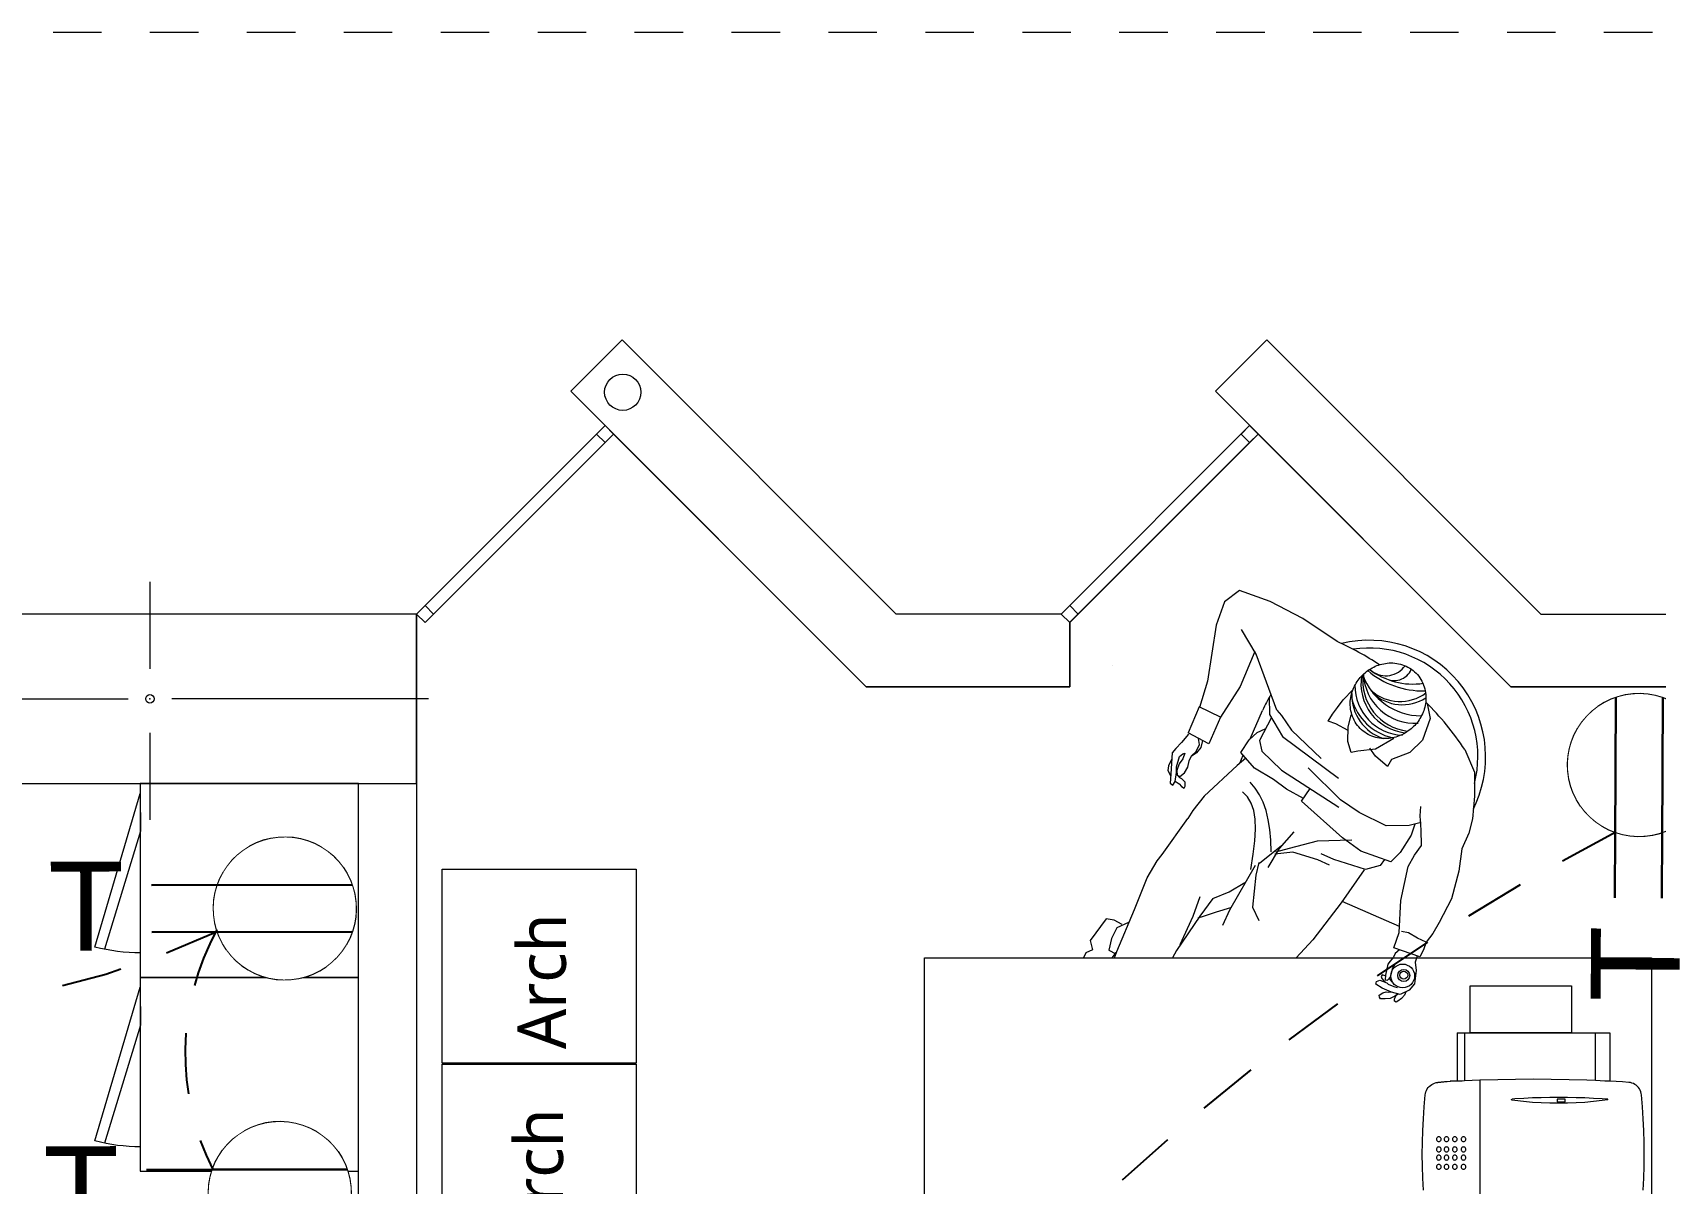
# Model space of a CAD drawing. Header units: metres. Extents: x -17 to 101, y 0 to 79.
# Drawn here: x 80.515 to 83.864, y 28.759 to 31.134 of the extents above; entities that cross this region are included whole.
import ezdxf

# ---------------------------------------------------------------- set-up
doc = ezdxf.new("R2010")
doc.units = ezdxf.units.M
doc.set_wipeout_variables(frame=1)
doc.linetypes.add('CONTINUA', pattern=[0])
doc.linetypes.add('HIDDEN2', pattern=[0.1875, 0.125, -0.0625])
doc.layers.add('Cotas varias El', color=253, linetype='Continuous', lineweight=13)
doc.layers.add('TOMACORRIENTE', color=5, linetype='HIDDEN2', lineweight=30)
doc.styles.add('Generales', font='trebuc.ttf', dxfattribs={"height": 0.1})
doc.styles.add('style1', font='arial.ttf', dxfattribs={"height": 0.35})

# ---------------------------------------------------------------- blocks, each defined once
blk = doc.blocks.new('Tomacorriente con puesta a tierra')
at = {"layer": 'TOMACORRIENTE'}
blk.add_lwpolyline([(0.111, 0.0379), (0.1065, 0.0493), (0.1007, 0.0601), (0.0939, 0.0703), (0.086, 0.0798), (0.0772, 0.0883), (0.0676, 0.0959), (0.0572, 0.1024), (0.0462, 0.1079), (0.0346, 0.1121), (0.0227, 0.1151), (0.0106, 0.1168), (-0.0017, 0.1173), (-0.014, 0.1165), (-0.0261, 0.1144), (-0.0379, 0.111), (-0.0493, 0.1065), (-0.0601, 0.1007), (-0.0703, 0.0939), (-0.0798, 0.086), (-0.0883, 0.0772), (-0.0959, 0.0676), (-0.1024, 0.0572), (-0.1079, 0.0462), (-0.1121, 0.0346), (-0.1151, 0.0227), (-0.1168, 0.0106), (-0.1173, -0.0017), (-0.1165, -0.014), (-0.1144, -0.0261), (-0.111, -0.0379), (-0.1065, -0.0493), (-0.1007, -0.0601), (-0.0939, -0.0703), (-0.086, -0.0798), (-0.0772, -0.0883), (-0.0676, -0.0959), (-0.0572, -0.1024), (-0.0462, -0.1079), (-0.0346, -0.1121), (-0.0227, -0.1151), (-0.0106, -0.1168), (0.0017, -0.1173), (0.014, -0.1165), (0.0261, -0.1144), (0.0379, -0.111), (0.0493, -0.1065), (0.0601, -0.1007), (0.0703, -0.0939), (0.0798, -0.086), (0.0883, -0.0772), (0.0959, -0.0676), (0.1024, -0.0572), (0.1079, -0.0462), (0.1121, -0.0346), (0.1151, -0.0227), (0.1168, -0.0106), (0.1173, 0.0017), (0.1165, 0.014), (0.1144, 0.0261)], close=True, dxfattribs=at)
at = {"layer": 'TOMACORRIENTE', "color": 5, "linetype": 'CONTINUA', "style": 'style1', "text_generation_flag": 4}
blk.add_text('T', height=0.1466, rotation=180, dxfattribs=at).set_placement((0.3906, -0.0687))
blk.add_wipeout([(0.111, 0.0379), (0.1065, 0.0493), (0.1007, 0.0601), (0.0939, 0.0703), (0.086, 0.0798), (0.0772, 0.0883), (0.0676, 0.0959), (0.0572, 0.1024), (0.0462, 0.1079), (0.0346, 0.1121), (0.0227, 0.1151), (0.0106, 0.1168), (-0.0017, 0.1173), (-0.014, 0.1165), (-0.0261, 0.1144), (-0.0379, 0.111), (-0.0493, 0.1065), (-0.0601, 0.1007), (-0.0703, 0.0939), (-0.0798, 0.086), (-0.0883, 0.0772), (-0.0959, 0.0676), (-0.1024, 0.0572), (-0.1079, 0.0462), (-0.1121, 0.0346), (-0.1151, 0.0227), (-0.1168, 0.0106), (-0.1173, -0.0017), (-0.1165, -0.014), (-0.1144, -0.0261), (-0.111, -0.0379), (-0.1065, -0.0493), (-0.1007, -0.0601), (-0.0939, -0.0703), (-0.086, -0.0798), (-0.0772, -0.0883), (-0.0676, -0.0959), (-0.0572, -0.1024), (-0.0462, -0.1079), (-0.0346, -0.1121), (-0.0227, -0.1151), (-0.0106, -0.1168), (0.0017, -0.1173), (0.014, -0.1165), (0.0261, -0.1144), (0.0379, -0.111), (0.0493, -0.1065), (0.0601, -0.1007), (0.0703, -0.0939), (0.0798, -0.086), (0.0883, -0.0772), (0.0959, -0.0676), (0.1024, -0.0572), (0.1079, -0.0462), (0.1121, -0.0346), (0.1151, -0.0227), (0.1168, -0.0106), (0.1173, 0.0017), (0.1165, 0.014), (0.1144, 0.0261)]).dxf.layer = 'TOMACORRIENTE'
at = {"layer": 'TOMACORRIENTE', "color": 5, "linetype": 'CONTINUA'}
for p, q in [((-0.1107, 0.0388), (0.2197, 0.0388)), ((-0.1107, -0.0388), (0.2197, -0.0388))]:
    blk.add_line(p, q, dxfattribs=at)

msp = doc.modelspace()

# ---------------------------------------------------------------- linework, layer by layer
at = {"layer": 'Cotas varias El', "linetype": 'Continuous'}
for p, q in [((81.3077, 29.9339), (81.6966, 30.3229)), ((81.6966, 30.3229), (81.6789, 30.3052)), ((81.6966, 30.3229), (81.7142, 30.3052)), ((82.6377, 29.9339), (83.0266, 30.3228)), ((83.0266, 30.3228), (83.0089, 30.3052)), ((83.0266, 30.3228), (83.0443, 30.3052)), ((81.343, 29.9339), (81.6966, 30.2875)), ((81.6789, 30.3052), (81.6966, 30.2875)), ((81.6966, 30.2875), (81.7142, 30.3052)), ((82.6731, 29.9339), (83.0266, 30.2875)), ((83.0089, 30.3052), (83.0266, 30.2875)), ((83.0266, 30.2875), (83.0443, 30.3052)), ((80.7577, 30.0005), (80.7577, 29.8205)), ((81.343, 29.9339), (81.3253, 29.9516)), ((82.6731, 29.9339), (82.6554, 29.9516)), ((81.3077, 29.9339), (81.3253, 29.9162)), ((81.3253, 29.9163), (81.343, 29.9339)), ((82.6554, 29.9163), (82.6731, 29.9339)), ((80.1827, 29.7589), (80.7127, 29.7589)), ((81.3327, 29.7589), (80.8027, 29.7589)), ((80.7577, 29.6889), (80.7577, 29.5089))]:
    msp.add_line(p, q, dxfattribs=at)
at = {"layer": 'Cotas varias El', "ltscale": 0.05}
for p, q in [((82.6377, 29.9339), (82.6554, 29.9163)), ((82.6377, 29.9339), (82.6554, 29.9163)), ((82.6554, 29.9163), (82.6554, 29.7839)), ((82.7437, 29.8279), (82.7438, 29.8279)), ((82.2355, 29.7839), (82.6554, 29.7839))]:
    msp.add_line(p, q, dxfattribs=at)
at = {"layer": 'Cotas varias El'}
for p, q in [((83.0398, 29.8512), (83.0101, 29.9019)), ((83.0375, 29.8563), (83.0071, 29.7843)), ((83.0825, 29.7353), (83.0398, 29.8512)), ((83.0071, 29.7843), (82.9662, 29.7213)), ((82.9222, 29.7423), (82.8998, 29.6884)), ((82.9662, 29.7213), (82.9222, 29.7423)), ((83.0673, 29.7623), (83.0679, 29.7264)), ((82.9662, 29.7213), (82.9427, 29.6659)), ((83.0281, 29.6765), (83.0534, 29.735)), ((83.0679, 29.7264), (83.0948, 29.681)), ((82.9427, 29.6659), (82.8998, 29.6884)), ((83.0948, 29.681), (83.2098, 29.595)), ((83.0063, 29.6261), (83.0133, 29.6424)), ((81.3077, 29.5839), (81.3077, 26.3098)), ((83.4883, 29.5316), (83.4939, 29.5444)), ((83.1081, 29.4502), (83.0803, 29.4426)), ((83.1661, 29.4648), (83.1081, 29.4502)), ((83.2372, 29.4671), (83.1661, 29.4648)), ((83.3359, 29.2892), (83.2176, 29.3404)), ((83.4817, 29.1666), (83.6907, 29.1666)), ((83.4817, 29.0997), (83.4817, 29.1666)), ((83.6907, 29.1666), (83.6907, 29.0997)), ((83.4552, 29.0696), (83.4702, 29.0696)), ((83.4552, 29.0696), (83.4552, 28.9697)), ((83.4702, 29.0696), (83.4702, 28.9704)), ((83.4702, 29.0696), (83.4817, 29.0696)), ((83.4817, 29.0696), (83.4817, 29.0997)), ((83.6907, 29.0696), (83.4817, 29.0696)), ((83.4817, 29.0696), (83.6907, 29.0696)), ((83.6907, 29.0997), (83.6907, 29.0696)), ((83.6907, 29.0696), (83.7402, 29.0696)), ((83.7402, 29.0696), (83.7702, 29.0696)), ((83.7402, 28.971), (83.7402, 29.0696)), ((83.7702, 29.0696), (83.7702, 28.9696)), ((83.4148, 28.9674), (83.4402, 28.9696)), ((83.4543, 28.9696), (83.4285, 28.9682)), ((83.4543, 28.9696), (83.4402, 28.9696)), ((83.4552, 28.9697), (83.4543, 28.9696)), ((83.4652, 28.9702), (83.4552, 28.9697)), ((83.4702, 28.9704), (83.4652, 28.9702)), ((83.5019, 28.9717), (83.4702, 28.9704)), ((83.5387, 28.9728), (83.5019, 28.9717)), ((83.5019, 28.9717), (83.5019, 28.6718)), ((83.5755, 28.9735), (83.5387, 28.9728)), ((83.6123, 28.9737), (83.5755, 28.9735)), ((83.649, 28.9735), (83.6123, 28.9737)), ((83.6858, 28.9728), (83.649, 28.9735)), ((83.7226, 28.9717), (83.6858, 28.9728)), ((83.7402, 28.971), (83.7226, 28.9717)), ((83.7593, 28.9702), (83.7402, 28.971)), ((83.7702, 28.9696), (83.7593, 28.9702)), ((83.7961, 28.9682), (83.7702, 28.9696)), ((83.3869, 28.917), (83.3891, 28.9414)), ((83.3891, 28.9414), (83.3896, 28.9447)), ((83.3896, 28.9447), (83.3905, 28.9479)), ((83.3905, 28.9479), (83.3917, 28.9509)), ((83.3917, 28.9509), (83.3933, 28.9538)), ((83.3933, 28.9538), (83.3951, 28.9565)), ((83.3951, 28.9565), (83.3973, 28.959)), ((83.3973, 28.959), (83.3998, 28.9612)), ((83.3998, 28.9612), (83.4025, 28.9631)), ((83.4025, 28.9631), (83.4053, 28.9647)), ((83.4053, 28.9647), (83.4084, 28.9659)), ((83.4084, 28.9659), (83.4115, 28.9668)), ((83.4115, 28.9668), (83.4148, 28.9674)), ((83.4285, 28.9682), (83.4148, 28.9674)), ((83.6101, 28.9352), (83.5921, 28.9344)), ((83.6281, 28.9358), (83.6101, 28.9352)), ((83.6462, 28.9361), (83.6281, 28.9358)), ((83.6642, 28.9362), (83.6462, 28.9361)), ((83.6822, 28.9361), (83.6642, 28.9362)), ((83.7002, 28.9358), (83.6822, 28.9361)), ((83.7182, 28.9352), (83.7002, 28.9358)), ((83.7362, 28.9344), (83.7182, 28.9352)), ((83.8089, 28.9674), (83.7961, 28.9682)), ((83.8122, 28.9669), (83.8089, 28.9674)), ((83.8155, 28.9661), (83.8122, 28.9669)), ((83.8186, 28.9649), (83.8155, 28.9661)), ((83.8215, 28.9633), (83.8186, 28.9649)), ((83.8243, 28.9614), (83.8215, 28.9633)), ((83.8268, 28.9592), (83.8243, 28.9614)), ((83.829, 28.9567), (83.8268, 28.9592)), ((83.831, 28.954), (83.829, 28.9567)), ((83.8325, 28.9511), (83.831, 28.954)), ((83.8338, 28.948), (83.8325, 28.9511)), ((83.8347, 28.9447), (83.8338, 28.948)), ((83.8352, 28.9414), (83.8347, 28.9447)), ((83.8371, 28.917), (83.8352, 28.9414)), ((83.3851, 28.8925), (83.3869, 28.917)), ((83.5673, 28.932), (83.5674, 28.9323)), ((83.5673, 28.9317), (83.5673, 28.932)), ((83.5673, 28.9314), (83.5673, 28.9317)), ((83.5675, 28.9311), (83.5673, 28.9314)), ((83.5674, 28.9323), (83.5676, 28.9326)), ((83.5677, 28.9308), (83.5675, 28.9311)), ((83.5676, 28.9326), (83.5678, 28.9328)), ((83.568, 28.9306), (83.5677, 28.9308)), ((83.5678, 28.9328), (83.5681, 28.933)), ((83.5683, 28.9305), (83.568, 28.9306)), ((83.5681, 28.933), (83.5684, 28.933)), ((83.5686, 28.9305), (83.5683, 28.9305)), ((83.5741, 28.9334), (83.5684, 28.933)), ((83.5741, 28.9298), (83.5686, 28.9305)), ((83.5921, 28.9344), (83.5741, 28.9334)), ((83.592, 28.9278), (83.5741, 28.9298)), ((83.61, 28.9262), (83.592, 28.9278)), ((83.6281, 28.9251), (83.61, 28.9262)), ((83.6461, 28.9244), (83.6281, 28.9251)), ((83.6642, 28.9242), (83.6461, 28.9244)), ((83.678, 28.9329), (83.661, 28.9329)), ((83.661, 28.9329), (83.661, 28.9269)), ((83.661, 28.9269), (83.678, 28.9269)), ((83.6822, 28.9244), (83.6642, 28.9242)), ((83.678, 28.9269), (83.678, 28.9329)), ((83.7003, 28.9251), (83.6822, 28.9244)), ((83.7183, 28.9262), (83.7003, 28.9251)), ((83.7363, 28.9278), (83.7183, 28.9262)), ((83.7542, 28.9334), (83.7362, 28.9344)), ((83.7543, 28.9298), (83.7363, 28.9278)), ((83.7655, 28.9327), (83.7542, 28.9334)), ((83.7655, 28.9313), (83.7543, 28.9298)), ((83.7656, 28.9326), (83.7655, 28.9327)), ((83.7655, 28.9313), (83.7656, 28.9314)), ((83.7657, 28.9325), (83.7656, 28.9326)), ((83.7656, 28.9314), (83.7657, 28.9314)), ((83.7658, 28.9324), (83.7657, 28.9325)), ((83.7657, 28.9314), (83.7658, 28.9316)), ((83.7659, 28.9323), (83.7658, 28.9324)), ((83.7658, 28.9316), (83.7659, 28.9317)), ((83.766, 28.9321), (83.7659, 28.9323)), ((83.7659, 28.9317), (83.766, 28.9318)), ((83.766, 28.932), (83.766, 28.9321)), ((83.766, 28.9318), (83.766, 28.932)), ((83.8386, 28.8925), (83.8371, 28.917)), ((83.3839, 28.868), (83.3851, 28.8925)), ((83.8397, 28.8679), (83.8386, 28.8925)), ((83.3829, 28.8188), (83.3832, 28.8434)), ((83.3832, 28.8434), (83.3839, 28.868)), ((83.4121, 28.8514), (83.4119, 28.8501)), ((83.4119, 28.8501), (83.4121, 28.8488)), ((83.4126, 28.8526), (83.4121, 28.8514)), ((83.4121, 28.8488), (83.4126, 28.8476)), ((83.4134, 28.8537), (83.4126, 28.8526)), ((83.4126, 28.8476), (83.4134, 28.8466)), ((83.4144, 28.8545), (83.4134, 28.8537)), ((83.4134, 28.8466), (83.4144, 28.8458)), ((83.4156, 28.855), (83.4144, 28.8545)), ((83.4144, 28.8458), (83.4156, 28.8453)), ((83.4169, 28.8551), (83.4156, 28.855)), ((83.4156, 28.8453), (83.4169, 28.8451)), ((83.4182, 28.855), (83.4169, 28.8551)), ((83.4169, 28.8451), (83.4182, 28.8453)), ((83.4194, 28.8545), (83.4182, 28.855)), ((83.4182, 28.8453), (83.4194, 28.8458)), ((83.4204, 28.8537), (83.4194, 28.8545)), ((83.4194, 28.8458), (83.4204, 28.8466)), ((83.4212, 28.8526), (83.4204, 28.8537)), ((83.4204, 28.8466), (83.4212, 28.8476)), ((83.4217, 28.8514), (83.4212, 28.8526)), ((83.4212, 28.8476), (83.4217, 28.8488)), ((83.4219, 28.8501), (83.4217, 28.8514)), ((83.4217, 28.8488), (83.4219, 28.8501)), ((83.4281, 28.8514), (83.4279, 28.8501)), ((83.4279, 28.8501), (83.4281, 28.8488)), ((83.4286, 28.8526), (83.4281, 28.8514)), ((83.4281, 28.8488), (83.4286, 28.8476)), ((83.4294, 28.8537), (83.4286, 28.8526)), ((83.4286, 28.8476), (83.4294, 28.8466)), ((83.4304, 28.8545), (83.4294, 28.8537)), ((83.4294, 28.8466), (83.4304, 28.8458)), ((83.4316, 28.855), (83.4304, 28.8545)), ((83.4304, 28.8458), (83.4316, 28.8453)), ((83.4329, 28.8551), (83.4316, 28.855)), ((83.4316, 28.8453), (83.4329, 28.8451)), ((83.4342, 28.855), (83.4329, 28.8551)), ((83.4329, 28.8451), (83.4342, 28.8453)), ((83.4354, 28.8545), (83.4342, 28.855)), ((83.4342, 28.8453), (83.4354, 28.8458)), ((83.4364, 28.8537), (83.4354, 28.8545)), ((83.4354, 28.8458), (83.4364, 28.8466)), ((83.4372, 28.8526), (83.4364, 28.8537)), ((83.4364, 28.8466), (83.4372, 28.8476)), ((83.4377, 28.8514), (83.4372, 28.8526)), ((83.4372, 28.8476), (83.4377, 28.8488)), ((83.4379, 28.8501), (83.4377, 28.8514)), ((83.4377, 28.8488), (83.4379, 28.8501)), ((83.4451, 28.8514), (83.4449, 28.8501)), ((83.4449, 28.8501), (83.4451, 28.8488)), ((83.4456, 28.8526), (83.4451, 28.8514)), ((83.4451, 28.8488), (83.4456, 28.8476)), ((83.4464, 28.8537), (83.4456, 28.8526)), ((83.4456, 28.8476), (83.4464, 28.8466)), ((83.4474, 28.8545), (83.4464, 28.8537)), ((83.4464, 28.8466), (83.4474, 28.8458)), ((83.4486, 28.855), (83.4474, 28.8545)), ((83.4474, 28.8458), (83.4486, 28.8453)), ((83.4499, 28.8551), (83.4486, 28.855)), ((83.4486, 28.8453), (83.4499, 28.8451)), ((83.4512, 28.855), (83.4499, 28.8551)), ((83.4499, 28.8451), (83.4512, 28.8453)), ((83.4524, 28.8545), (83.4512, 28.855)), ((83.4512, 28.8453), (83.4524, 28.8458)), ((83.4534, 28.8537), (83.4524, 28.8545)), ((83.4524, 28.8458), (83.4534, 28.8466)), ((83.4542, 28.8526), (83.4534, 28.8537)), ((83.4534, 28.8466), (83.4542, 28.8476)), ((83.4547, 28.8514), (83.4542, 28.8526)), ((83.4542, 28.8476), (83.4547, 28.8488)), ((83.4549, 28.8501), (83.4547, 28.8514)), ((83.4547, 28.8488), (83.4549, 28.8501)), ((83.4631, 28.8514), (83.4629, 28.8501)), ((83.4629, 28.8501), (83.4631, 28.8488)), ((83.4636, 28.8526), (83.4631, 28.8514)), ((83.4631, 28.8488), (83.4636, 28.8476)), ((83.4644, 28.8537), (83.4636, 28.8526)), ((83.4636, 28.8476), (83.4644, 28.8466)), ((83.4654, 28.8545), (83.4644, 28.8537)), ((83.4644, 28.8466), (83.4654, 28.8458)), ((83.4666, 28.855), (83.4654, 28.8545)), ((83.4654, 28.8458), (83.4666, 28.8453)), ((83.4679, 28.8551), (83.4666, 28.855)), ((83.4666, 28.8453), (83.4679, 28.8451)), ((83.4692, 28.855), (83.4679, 28.8551)), ((83.4679, 28.8451), (83.4692, 28.8453)), ((83.4704, 28.8545), (83.4692, 28.855)), ((83.4692, 28.8453), (83.4704, 28.8458)), ((83.4714, 28.8537), (83.4704, 28.8545)), ((83.4704, 28.8458), (83.4714, 28.8466)), ((83.4722, 28.8526), (83.4714, 28.8537)), ((83.4714, 28.8466), (83.4722, 28.8476)), ((83.4727, 28.8514), (83.4722, 28.8526)), ((83.4722, 28.8476), (83.4727, 28.8488)), ((83.4729, 28.8501), (83.4727, 28.8514)), ((83.4727, 28.8488), (83.4729, 28.8501)), ((83.8404, 28.8434), (83.8397, 28.8679)), ((83.8406, 28.8188), (83.8404, 28.8434)), ((83.3832, 28.7943), (83.3829, 28.8188)), ((83.4121, 28.8304), (83.4119, 28.8291)), ((83.4119, 28.8291), (83.4121, 28.8278)), ((83.4121, 28.8134), (83.4119, 28.8121)), ((83.4119, 28.8121), (83.4121, 28.8108)), ((83.4126, 28.8316), (83.4121, 28.8304)), ((83.4121, 28.8278), (83.4126, 28.8266)), ((83.4126, 28.8146), (83.4121, 28.8134)), ((83.4121, 28.8108), (83.4126, 28.8096)), ((83.4134, 28.8327), (83.4126, 28.8316)), ((83.4126, 28.8266), (83.4134, 28.8256)), ((83.4134, 28.8157), (83.4126, 28.8146)), ((83.4126, 28.8096), (83.4134, 28.8086)), ((83.4144, 28.8335), (83.4134, 28.8327)), ((83.4134, 28.8256), (83.4144, 28.8248)), ((83.4144, 28.8165), (83.4134, 28.8157)), ((83.4134, 28.8086), (83.4144, 28.8078)), ((83.4156, 28.834), (83.4144, 28.8335)), ((83.4144, 28.8248), (83.4156, 28.8243)), ((83.4156, 28.817), (83.4144, 28.8165)), ((83.4144, 28.8078), (83.4156, 28.8073)), ((83.4169, 28.8341), (83.4156, 28.834)), ((83.4156, 28.8243), (83.4169, 28.8241)), ((83.4169, 28.8171), (83.4156, 28.817)), ((83.4156, 28.8073), (83.4169, 28.8071)), ((83.4182, 28.834), (83.4169, 28.8341)), ((83.4169, 28.8241), (83.4182, 28.8243)), ((83.4182, 28.817), (83.4169, 28.8171)), ((83.4169, 28.8071), (83.4182, 28.8073)), ((83.4194, 28.8335), (83.4182, 28.834)), ((83.4182, 28.8243), (83.4194, 28.8248)), ((83.4194, 28.8165), (83.4182, 28.817)), ((83.4182, 28.8073), (83.4194, 28.8078)), ((83.4204, 28.8327), (83.4194, 28.8335)), ((83.4194, 28.8248), (83.4204, 28.8256)), ((83.4204, 28.8157), (83.4194, 28.8165)), ((83.4194, 28.8078), (83.4204, 28.8086)), ((83.4212, 28.8316), (83.4204, 28.8327)), ((83.4204, 28.8256), (83.4212, 28.8266)), ((83.4212, 28.8146), (83.4204, 28.8157)), ((83.4204, 28.8086), (83.4212, 28.8096)), ((83.4217, 28.8304), (83.4212, 28.8316)), ((83.4212, 28.8266), (83.4217, 28.8278)), ((83.4217, 28.8134), (83.4212, 28.8146)), ((83.4212, 28.8096), (83.4217, 28.8108)), ((83.4219, 28.8291), (83.4217, 28.8304)), ((83.4217, 28.8278), (83.4219, 28.8291)), ((83.4219, 28.8121), (83.4217, 28.8134)), ((83.4217, 28.8108), (83.4219, 28.8121)), ((83.4281, 28.8304), (83.4279, 28.8291)), ((83.4279, 28.8291), (83.4281, 28.8278)), ((83.4281, 28.8134), (83.4279, 28.8121)), ((83.4279, 28.8121), (83.4281, 28.8108)), ((83.4286, 28.8316), (83.4281, 28.8304)), ((83.4281, 28.8278), (83.4286, 28.8266)), ((83.4286, 28.8146), (83.4281, 28.8134)), ((83.4281, 28.8108), (83.4286, 28.8096)), ((83.4294, 28.8327), (83.4286, 28.8316)), ((83.4286, 28.8266), (83.4294, 28.8256)), ((83.4294, 28.8157), (83.4286, 28.8146)), ((83.4286, 28.8096), (83.4294, 28.8086)), ((83.4304, 28.8335), (83.4294, 28.8327)), ((83.4294, 28.8256), (83.4304, 28.8248)), ((83.4304, 28.8165), (83.4294, 28.8157)), ((83.4294, 28.8086), (83.4304, 28.8078)), ((83.4316, 28.834), (83.4304, 28.8335)), ((83.4304, 28.8248), (83.4316, 28.8243)), ((83.4316, 28.817), (83.4304, 28.8165)), ((83.4304, 28.8078), (83.4316, 28.8073)), ((83.4329, 28.8341), (83.4316, 28.834)), ((83.4316, 28.8243), (83.4329, 28.8241)), ((83.4329, 28.8171), (83.4316, 28.817)), ((83.4316, 28.8073), (83.4329, 28.8071)), ((83.4342, 28.834), (83.4329, 28.8341)), ((83.4329, 28.8241), (83.4342, 28.8243)), ((83.4342, 28.817), (83.4329, 28.8171)), ((83.4329, 28.8071), (83.4342, 28.8073)), ((83.4354, 28.8335), (83.4342, 28.834)), ((83.4342, 28.8243), (83.4354, 28.8248)), ((83.4354, 28.8165), (83.4342, 28.817)), ((83.4342, 28.8073), (83.4354, 28.8078)), ((83.4364, 28.8327), (83.4354, 28.8335)), ((83.4354, 28.8248), (83.4364, 28.8256)), ((83.4364, 28.8157), (83.4354, 28.8165)), ((83.4354, 28.8078), (83.4364, 28.8086)), ((83.4372, 28.8316), (83.4364, 28.8327)), ((83.4364, 28.8256), (83.4372, 28.8266)), ((83.4372, 28.8146), (83.4364, 28.8157)), ((83.4364, 28.8086), (83.4372, 28.8096)), ((83.4377, 28.8304), (83.4372, 28.8316)), ((83.4372, 28.8266), (83.4377, 28.8278)), ((83.4377, 28.8134), (83.4372, 28.8146)), ((83.4372, 28.8096), (83.4377, 28.8108)), ((83.4379, 28.8291), (83.4377, 28.8304)), ((83.4377, 28.8278), (83.4379, 28.8291)), ((83.4379, 28.8121), (83.4377, 28.8134)), ((83.4377, 28.8108), (83.4379, 28.8121)), ((83.4451, 28.8304), (83.4449, 28.8291)), ((83.4449, 28.8291), (83.4451, 28.8278)), ((83.4451, 28.8134), (83.4449, 28.8121)), ((83.4449, 28.8121), (83.4451, 28.8108)), ((83.4456, 28.8316), (83.4451, 28.8304)), ((83.4451, 28.8278), (83.4456, 28.8266)), ((83.4456, 28.8146), (83.4451, 28.8134)), ((83.4451, 28.8108), (83.4456, 28.8096)), ((83.4464, 28.8327), (83.4456, 28.8316)), ((83.4456, 28.8266), (83.4464, 28.8256)), ((83.4464, 28.8157), (83.4456, 28.8146)), ((83.4456, 28.8096), (83.4464, 28.8086)), ((83.4474, 28.8335), (83.4464, 28.8327)), ((83.4464, 28.8256), (83.4474, 28.8248)), ((83.4474, 28.8165), (83.4464, 28.8157)), ((83.4464, 28.8086), (83.4474, 28.8078)), ((83.4486, 28.834), (83.4474, 28.8335)), ((83.4474, 28.8248), (83.4486, 28.8243)), ((83.4486, 28.817), (83.4474, 28.8165)), ((83.4474, 28.8078), (83.4486, 28.8073)), ((83.4499, 28.8341), (83.4486, 28.834)), ((83.4486, 28.8243), (83.4499, 28.8241)), ((83.4499, 28.8171), (83.4486, 28.817)), ((83.4486, 28.8073), (83.4499, 28.8071)), ((83.4512, 28.834), (83.4499, 28.8341)), ((83.4499, 28.8241), (83.4512, 28.8243)), ((83.4512, 28.817), (83.4499, 28.8171)), ((83.4499, 28.8071), (83.4512, 28.8073)), ((83.4524, 28.8335), (83.4512, 28.834)), ((83.4512, 28.8243), (83.4524, 28.8248)), ((83.4524, 28.8165), (83.4512, 28.817)), ((83.4512, 28.8073), (83.4524, 28.8078)), ((83.4534, 28.8327), (83.4524, 28.8335)), ((83.4524, 28.8248), (83.4534, 28.8256)), ((83.4534, 28.8157), (83.4524, 28.8165)), ((83.4524, 28.8078), (83.4534, 28.8086)), ((83.4542, 28.8316), (83.4534, 28.8327)), ((83.4534, 28.8256), (83.4542, 28.8266)), ((83.4542, 28.8146), (83.4534, 28.8157)), ((83.4534, 28.8086), (83.4542, 28.8096)), ((83.4547, 28.8304), (83.4542, 28.8316)), ((83.4542, 28.8266), (83.4547, 28.8278)), ((83.4547, 28.8134), (83.4542, 28.8146)), ((83.4542, 28.8096), (83.4547, 28.8108)), ((83.4549, 28.8291), (83.4547, 28.8304)), ((83.4547, 28.8278), (83.4549, 28.8291)), ((83.4549, 28.8121), (83.4547, 28.8134)), ((83.4547, 28.8108), (83.4549, 28.8121)), ((83.4631, 28.8304), (83.4629, 28.8291)), ((83.4629, 28.8291), (83.4631, 28.8278)), ((83.4631, 28.8134), (83.4629, 28.8121)), ((83.4629, 28.8121), (83.4631, 28.8108)), ((83.4636, 28.8316), (83.4631, 28.8304)), ((83.4631, 28.8278), (83.4636, 28.8266)), ((83.4636, 28.8146), (83.4631, 28.8134)), ((83.4631, 28.8108), (83.4636, 28.8096)), ((83.4644, 28.8327), (83.4636, 28.8316)), ((83.4636, 28.8266), (83.4644, 28.8256)), ((83.4644, 28.8157), (83.4636, 28.8146)), ((83.4636, 28.8096), (83.4644, 28.8086)), ((83.4654, 28.8335), (83.4644, 28.8327)), ((83.4644, 28.8256), (83.4654, 28.8248)), ((83.4654, 28.8165), (83.4644, 28.8157)), ((83.4644, 28.8086), (83.4654, 28.8078)), ((83.4666, 28.834), (83.4654, 28.8335)), ((83.4654, 28.8248), (83.4666, 28.8243)), ((83.4666, 28.817), (83.4654, 28.8165)), ((83.4654, 28.8078), (83.4666, 28.8073)), ((83.4679, 28.8341), (83.4666, 28.834)), ((83.4666, 28.8243), (83.4679, 28.8241)), ((83.4679, 28.8171), (83.4666, 28.817)), ((83.4666, 28.8073), (83.4679, 28.8071)), ((83.4692, 28.834), (83.4679, 28.8341)), ((83.4679, 28.8241), (83.4692, 28.8243)), ((83.4692, 28.817), (83.4679, 28.8171)), ((83.4679, 28.8071), (83.4692, 28.8073)), ((83.4704, 28.8335), (83.4692, 28.834)), ((83.4692, 28.8243), (83.4704, 28.8248)), ((83.4704, 28.8165), (83.4692, 28.817)), ((83.4692, 28.8073), (83.4704, 28.8078)), ((83.4714, 28.8327), (83.4704, 28.8335)), ((83.4704, 28.8248), (83.4714, 28.8256)), ((83.4714, 28.8157), (83.4704, 28.8165)), ((83.4704, 28.8078), (83.4714, 28.8086)), ((83.4722, 28.8316), (83.4714, 28.8327)), ((83.4714, 28.8256), (83.4722, 28.8266)), ((83.4722, 28.8146), (83.4714, 28.8157)), ((83.4714, 28.8086), (83.4722, 28.8096)), ((83.4727, 28.8304), (83.4722, 28.8316)), ((83.4722, 28.8266), (83.4727, 28.8278)), ((83.4727, 28.8134), (83.4722, 28.8146)), ((83.4722, 28.8096), (83.4727, 28.8108)), ((83.4729, 28.8291), (83.4727, 28.8304)), ((83.4727, 28.8278), (83.4729, 28.8291)), ((83.4729, 28.8121), (83.4727, 28.8134)), ((83.4727, 28.8108), (83.4729, 28.8121)), ((83.8404, 28.7943), (83.8406, 28.8188)), ((83.3839, 28.7697), (83.3832, 28.7943)), ((83.3851, 28.7452), (83.3839, 28.7697)), ((83.4121, 28.7944), (83.4119, 28.7931)), ((83.4119, 28.7931), (83.4121, 28.7918)), ((83.4126, 28.7956), (83.4121, 28.7944)), ((83.4121, 28.7918), (83.4126, 28.7906)), ((83.4134, 28.7967), (83.4126, 28.7956)), ((83.4126, 28.7906), (83.4134, 28.7896)), ((83.4144, 28.7975), (83.4134, 28.7967)), ((83.4134, 28.7896), (83.4144, 28.7888)), ((83.4156, 28.798), (83.4144, 28.7975)), ((83.4144, 28.7888), (83.4156, 28.7883)), ((83.4169, 28.7981), (83.4156, 28.798)), ((83.4156, 28.7883), (83.4169, 28.7881)), ((83.4182, 28.798), (83.4169, 28.7981)), ((83.4169, 28.7881), (83.4182, 28.7883)), ((83.4194, 28.7975), (83.4182, 28.798)), ((83.4182, 28.7883), (83.4194, 28.7888)), ((83.4204, 28.7967), (83.4194, 28.7975)), ((83.4194, 28.7888), (83.4204, 28.7896)), ((83.4212, 28.7956), (83.4204, 28.7967)), ((83.4204, 28.7896), (83.4212, 28.7906)), ((83.4217, 28.7944), (83.4212, 28.7956)), ((83.4212, 28.7906), (83.4217, 28.7918)), ((83.4219, 28.7931), (83.4217, 28.7944)), ((83.4217, 28.7918), (83.4219, 28.7931)), ((83.4281, 28.7944), (83.4279, 28.7931)), ((83.4279, 28.7931), (83.4281, 28.7918)), ((83.4286, 28.7956), (83.4281, 28.7944)), ((83.4281, 28.7918), (83.4286, 28.7906)), ((83.4294, 28.7967), (83.4286, 28.7956)), ((83.4286, 28.7906), (83.4294, 28.7896)), ((83.4304, 28.7975), (83.4294, 28.7967)), ((83.4294, 28.7896), (83.4304, 28.7888)), ((83.4316, 28.798), (83.4304, 28.7975)), ((83.4304, 28.7888), (83.4316, 28.7883)), ((83.4329, 28.7981), (83.4316, 28.798)), ((83.4316, 28.7883), (83.4329, 28.7881)), ((83.4342, 28.798), (83.4329, 28.7981)), ((83.4329, 28.7881), (83.4342, 28.7883)), ((83.4354, 28.7975), (83.4342, 28.798)), ((83.4342, 28.7883), (83.4354, 28.7888)), ((83.4364, 28.7967), (83.4354, 28.7975)), ((83.4354, 28.7888), (83.4364, 28.7896)), ((83.4372, 28.7956), (83.4364, 28.7967)), ((83.4364, 28.7896), (83.4372, 28.7906)), ((83.4377, 28.7944), (83.4372, 28.7956)), ((83.4372, 28.7906), (83.4377, 28.7918)), ((83.4379, 28.7931), (83.4377, 28.7944)), ((83.4377, 28.7918), (83.4379, 28.7931)), ((83.4451, 28.7944), (83.4449, 28.7931)), ((83.4449, 28.7931), (83.4451, 28.7918)), ((83.4456, 28.7956), (83.4451, 28.7944)), ((83.4451, 28.7918), (83.4456, 28.7906)), ((83.4464, 28.7967), (83.4456, 28.7956)), ((83.4456, 28.7906), (83.4464, 28.7896)), ((83.4474, 28.7975), (83.4464, 28.7967)), ((83.4464, 28.7896), (83.4474, 28.7888)), ((83.4486, 28.798), (83.4474, 28.7975)), ((83.4474, 28.7888), (83.4486, 28.7883)), ((83.4499, 28.7981), (83.4486, 28.798)), ((83.4486, 28.7883), (83.4499, 28.7881)), ((83.4512, 28.798), (83.4499, 28.7981)), ((83.4499, 28.7881), (83.4512, 28.7883)), ((83.4524, 28.7975), (83.4512, 28.798)), ((83.4512, 28.7883), (83.4524, 28.7888)), ((83.4534, 28.7967), (83.4524, 28.7975)), ((83.4524, 28.7888), (83.4534, 28.7896)), ((83.4542, 28.7956), (83.4534, 28.7967)), ((83.4534, 28.7896), (83.4542, 28.7906)), ((83.4547, 28.7944), (83.4542, 28.7956)), ((83.4542, 28.7906), (83.4547, 28.7918)), ((83.4549, 28.7931), (83.4547, 28.7944)), ((83.4547, 28.7918), (83.4549, 28.7931)), ((83.4631, 28.7944), (83.4629, 28.7931)), ((83.4629, 28.7931), (83.4631, 28.7918)), ((83.4636, 28.7956), (83.4631, 28.7944)), ((83.4631, 28.7918), (83.4636, 28.7906)), ((83.4644, 28.7967), (83.4636, 28.7956)), ((83.4636, 28.7906), (83.4644, 28.7896)), ((83.4654, 28.7975), (83.4644, 28.7967)), ((83.4644, 28.7896), (83.4654, 28.7888)), ((83.4666, 28.798), (83.4654, 28.7975)), ((83.4654, 28.7888), (83.4666, 28.7883)), ((83.4679, 28.7981), (83.4666, 28.798)), ((83.4666, 28.7883), (83.4679, 28.7881)), ((83.4692, 28.798), (83.4679, 28.7981)), ((83.4679, 28.7881), (83.4692, 28.7883)), ((83.4704, 28.7975), (83.4692, 28.798)), ((83.4692, 28.7883), (83.4704, 28.7888)), ((83.4714, 28.7967), (83.4704, 28.7975)), ((83.4704, 28.7888), (83.4714, 28.7896)), ((83.4722, 28.7956), (83.4714, 28.7967)), ((83.4714, 28.7896), (83.4722, 28.7906)), ((83.4727, 28.7944), (83.4722, 28.7956)), ((83.4722, 28.7906), (83.4727, 28.7918)), ((83.4729, 28.7931), (83.4727, 28.7944)), ((83.4727, 28.7918), (83.4729, 28.7931)), ((83.8386, 28.7452), (83.8397, 28.7698)), ((83.8397, 28.7698), (83.8404, 28.7943))]:
    msp.add_line(p, q, dxfattribs=at)
at = {"layer": 'Cotas varias El', "linetype": 'HIDDEN2', "ltscale": 0.5}
msp.add_lwpolyline([(85.6577, 29.9339), (85.6577, 31.1339), (56.8577, 31.1339), (56.8577, 29.9339)], dxfattribs=at)
at = {"layer": 'Cotas varias El', "ltscale": 0.05}
for points in [[(81.7319, 30.4996), (81.6259, 30.3936)], [(82.2976, 29.9339), (81.7319, 30.4996)], [(83.0619, 30.4996), (82.9559, 30.3936)], [(83.6276, 29.9339), (83.0619, 30.4996)], [(81.6259, 30.3936), (82.2355, 29.7839)], [(82.9559, 30.3936), (83.5655, 29.7839)], [(82.6377, 29.9339), (82.2976, 29.9339)], [(83.6276, 29.9339), (83.9677, 29.9339)], [(83.5655, 29.7839), (83.9854, 29.7839)]]:
    msp.add_lwpolyline(points, dxfattribs=at)
at = {"layer": 'Cotas varias El'}
for points in [[(85.4077, 23.1839), (85.4054, 26.3839), (85.4076, 29.5839), (84.9576, 29.5839), (84.9576, 29.7218), (84.8516, 29.8279), (84.3743, 30.3052), (83.9854, 29.9163), (83.9854, 29.7839), (83.5655, 29.7839), (83.0443, 30.3052), (82.6553, 29.9163), (82.6553, 29.7839), (82.2799, 29.7839), (82.2355, 29.7839), (81.7142, 30.3052), (81.3253, 29.9162), (81.3076, 29.9339), (81.3076, 29.5839), (81.3076, 29.5839), (81.3077, 27.8369)], [(83.2074, 29.8769), (83.1366, 29.9243), (83.0693, 29.9596), (83.006, 29.9821), (82.975, 29.959), (82.9579, 29.911), (82.9394, 29.795), (82.9231, 29.741)], [(83.2298, 29.6932), (83.2046, 29.7071), (83.189, 29.7127), (83.1977, 29.7272), (83.2078, 29.7412), (83.2197, 29.757), (83.2397, 29.7775)], [(83.3933, 29.7489), (83.3995, 29.7181), (83.3836, 29.6736), (83.3569, 29.6479), (83.3192, 29.6337), (83.3114, 29.6189), (83.2864, 29.6404), (83.2747, 29.6571)], [(83.0716, 29.7202), (83.0467, 29.673), (83.0515, 29.6512), (83.0926, 29.6114), (83.2104, 29.535)], [(83.0825, 29.7353), (83.0923, 29.7243), (83.1132, 29.6943), (83.1744, 29.6358)], [(83.3245, 29.677), (83.2867, 29.6553), (83.2499, 29.6509), (83.2364, 29.6481), (83.2293, 29.6707), (83.2299, 29.7006), (83.2364, 29.726)], [(82.9008, 29.6859), (82.8862, 29.669), (82.8743, 29.6565), (82.8671, 29.6474), (82.8652, 29.6258), (82.8639, 29.6034), (82.8624, 29.5847), (82.8684, 29.5809), (82.8731, 29.5881), (82.876, 29.6066), (82.8757, 29.6184), (82.882, 29.64), (82.8886, 29.6455), (82.8932, 29.647), (82.8885, 29.6353), (82.8811, 29.6248), (82.8767, 29.6109), (82.8774, 29.6013), (82.8827, 29.5983), (82.892, 29.6063), (82.8989, 29.6177), (82.9017, 29.6311), (82.9069, 29.6412), (82.9163, 29.6499), (82.923, 29.6649), (82.9212, 29.6769)], [(82.9293, 29.6727), (82.9257, 29.6587), (82.9167, 29.6477), (82.906, 29.6399)], [(83.1378, 29.5533), (83.103, 29.5727), (83.0761, 29.5921), (83.0367, 29.6159), (83.0082, 29.6482), (83.0254, 29.6741), (83.0424, 29.6893), (83.0584, 29.6969)], [(83.4706, 29.6542), (83.4908, 29.6078), (83.4906, 29.5577), (83.4866, 29.5114), (83.4786, 29.4816), (83.4644, 29.449), (83.4583, 29.4034), (83.4429, 29.3461), (83.418, 29.2973), (83.4048, 29.2744), (83.391, 29.2567), (83.3854, 29.2411), (83.3776, 29.2263), (83.3241, 29.2453), (83.3352, 29.2765), (83.3388, 29.343), (83.3537, 29.4131), (83.3669, 29.436), (83.3815, 29.4559), (83.3806, 29.4888), (83.3782, 29.5173), (83.3801, 29.5367)], [(82.8659, 29.6352), (82.8593, 29.6209), (82.8578, 29.6109), (82.8634, 29.6006)], [(83.0186, 29.6364), (83.0008, 29.6215), (82.9329, 29.5578), (82.9098, 29.5284), (82.899, 29.5121)], [(83.3809, 29.5038), (83.3561, 29.4976), (83.3082, 29.497), (83.2526, 29.5244), (83.2142, 29.5506), (83.1475, 29.6166)], [(81.3077, 26.3098), (80.5877, 26.3098), (80.5877, 26.4298), (81.1877, 26.4298), (81.1877, 29.5839)], [(81.1877, 29.5839), (80.7377, 29.5839), (80.7377, 29.1839), (81.1877, 29.1839)], [(82.8733, 29.5888), (82.8811, 29.5832), (82.8862, 29.5781), (82.8914, 29.5743), (82.8935, 29.5784), (82.8934, 29.5872), (82.8865, 29.5941), (82.8823, 29.5955), (82.8793, 29.5996)], [(83.0709, 29.4434), (83.0703, 29.4671), (83.0684, 29.4891), (83.0651, 29.5095), (83.0605, 29.5283), (83.0544, 29.5454), (83.0469, 29.5609), (83.0381, 29.5747), (83.0279, 29.5869)], [(83.3676, 29.4999), (83.3597, 29.4778), (83.337, 29.4415), (83.3179, 29.4226), (83.2564, 29.4445), (83.2183, 29.4722), (83.134, 29.5475), (83.1515, 29.5741)], [(83.0294, 29.4069), (83.0341, 29.4382), (83.0371, 29.4658), (83.0385, 29.4899), (83.0378, 29.5107), (83.035, 29.5286), (83.0299, 29.5437), (83.0224, 29.5564), (83.0122, 29.5668)], [(82.8465, 29.4378), (82.899, 29.5121)], [(83.1178, 29.4845), (83.0879, 29.4499), (83.0639, 29.4108)], [(82.7477, 29.2242), (82.7524, 29.2376), (82.789, 29.3243), (82.8149, 29.3892), (82.836, 29.4244), (82.8465, 29.4378)], [(83.0925, 29.4558), (83.0469, 29.4193)], [(83.1913, 29.4156), (83.1675, 29.4266), (83.1155, 29.4426), (83.0787, 29.4381)], [(83.3052, 29.4271), (83.2958, 29.4147), (83.266, 29.4066), (83.2005, 29.4274), (83.1745, 29.4392)], [(81.7608, 29.0071), (81.3608, 29.0071), (81.3608, 29.4071), (81.7608, 29.4071), (81.7608, 29.0071)], [(83.038, 29.4152), (82.9852, 29.3229), (82.971, 29.2909)], [(83.0458, 29.421), (83.0393, 29.3948), (83.0329, 29.3287), (83.0459, 29.3013)], [(83.263, 29.4063), (83.2157, 29.3377), (83.1573, 29.2616), (83.1226, 29.2242)], [(82.9508, 29.3465), (82.9843, 29.3603), (83.0169, 29.38)], [(82.9508, 29.3465), (82.9238, 29.3105), (82.8756, 29.2394), (82.8678, 29.2242)], [(82.9237, 29.3504), (82.9093, 29.31), (82.8827, 29.2511)], [(82.7638, 29.2934), (82.7469, 29.3023), (82.7309, 29.3051), (82.6977, 29.26), (82.7024, 29.2412), (82.6887, 29.2347), (82.684, 29.2242)], [(82.987, 29.3279), (82.9579, 29.3183), (82.9289, 29.3087), (82.9195, 29.3064)], [(82.7766, 29.2974), (82.7526, 29.286), (82.7419, 29.2642), (82.7364, 29.2405), (82.7506, 29.2326)], [(83.3906, 29.2566), (83.3729, 29.2652), (83.3546, 29.2759), (83.3398, 29.2784)], [(83.3362, 29.2408), (83.3271, 29.2334), (83.3235, 29.2257), (83.3165, 29.2175), (83.3117, 29.211), (83.3073, 29.1885), (83.3064, 29.179), (83.311, 29.1782), (83.3175, 29.1849), (83.3223, 29.204), (83.3261, 29.21)], [(82.3557, 29.2242), (83.8557, 29.2242), (83.8557, 28.6242), (82.3557, 28.6242), (82.3557, 29.2242)], [(82.743, 29.2242), (82.7515, 29.2351)], [(83.3726, 29.2278), (83.3682, 29.2155), (83.3703, 29.1984), (83.3671, 29.1708), (83.3558, 29.1577), (83.3371, 29.1488), (83.3191, 29.1535), (83.3, 29.162), (83.2872, 29.1698), (83.2886, 29.1759), (83.2952, 29.1784), (83.301, 29.1763), (83.3095, 29.1725), (83.3126, 29.1698), (83.3206, 29.1669), (83.3264, 29.1648), (83.3308, 29.1633)], [(81.1877, 29.1839), (80.7377, 29.1839), (80.7377, 28.7839), (81.1877, 28.7839)], [(83.3066, 29.1871), (83.3004, 29.1894), (83.2982, 29.1861), (83.2992, 29.1818), (83.3043, 29.1764), (83.307, 29.174)], [(83.3212, 29.1744), (83.3169, 29.1795), (83.3137, 29.1816)], [(83.3329, 29.1497), (83.3263, 29.1451), (83.3166, 29.1405), (83.3063, 29.1396), (83.2969, 29.14), (83.2944, 29.1429), (83.294, 29.1475), (83.3013, 29.1524), (83.3084, 29.1539), (83.3122, 29.1536), (83.3181, 29.1545)], [(83.3492, 29.1544), (83.3462, 29.1475), (83.3398, 29.1407), (83.3326, 29.1348), (83.3289, 29.1326), (83.3256, 29.1348), (83.3257, 29.1392), (83.3271, 29.1432), (83.3305, 29.1486)], [(81.7608, 28.6053), (81.3608, 28.6053), (81.3608, 29.0053), (81.7608, 29.0053), (81.7608, 28.6053)]]:
    msp.add_lwpolyline(points, dxfattribs=at)
at = {"layer": 'Cotas varias El', "linetype": 'Continuous'}
msp.add_lwpolyline([(80.2077, 29.5839), (81.3077, 29.5839), (81.3077, 29.9339), (80.2077, 29.9339)], close=True, dxfattribs=at)
at = {"layer": 'Cotas varias El'}
msp.add_lwpolyline([(83.2597, 29.808, -0.080167), (83.2827, 29.8244, -0.088923), (83.3104, 29.8325, -0.104957), (83.3418, 29.8292, -0.120011), (83.37, 29.8118, -0.120011), (83.387, 29.7834, -0.104957), (83.39, 29.752, -0.088923), (83.3816, 29.7244, -0.080167), (83.3649, 29.7016, -0.080167), (83.3419, 29.6852, -0.088923), (83.3143, 29.6772, -0.104957), (83.2829, 29.6805, -0.120011), (83.2547, 29.6978, -0.120011), (83.2377, 29.7262, -0.104957), (83.2347, 29.7577, -0.088923), (83.2431, 29.7852, -0.080167)], format="xyb", close=True, dxfattribs=at)
for points in [[(80.7383, 29.2344, -0.065543), (80.6442, 29.2467), (80.7377, 29.5637), (80.7378, 29.4857), (80.6638, 29.242)], [(80.7383, 28.8344, -0.065543), (80.6442, 28.8467), (80.7377, 29.1637), (80.7378, 29.0857), (80.6638, 28.842)]]:
    msp.add_lwpolyline(points, format="xyb", dxfattribs=at)
for centre, radius in [((81.7332, 30.3915), 0.0375), ((83.3425, 29.187), 0.0245), ((83.3445, 29.1879), 0.0124), ((83.3447, 29.1886), 0.0082)]:
    msp.add_circle(centre, radius, dxfattribs=at)
at = {"layer": 'Cotas varias El', "linetype": 'Continuous'}
msp.add_circle((80.7577, 29.7589), 0.00871, dxfattribs=at)
at = {"layer": 'Cotas varias El'}
for centre, radius, start, end in [((82.9552, 29.3118), 0.6188, 56.7312, 65.9471), ((83.2736, 29.6397), 0.24, 336.6087, 103.7911), ((83.2736, 29.6397), 0.224, 345.7018, 98.626), ((83.3581, 29.7901), 0.1018, 170.8309, 263.6626), ((83.3658, 29.797), 0.1059, 173.5707, 262.6812), ((83.3813, 29.8533), 0.1295, 200.3929, 269.5901), ((83.3668, 29.8139), 0.1054, 182.3017, 274.0227), ((83.3846, 29.9521), 0.1769, 229.7755, 271.0457), ((83.3631, 29.9346), 0.1453, 232.0782, 278.6309), ((83.3078, 29.8546), 0.0482, 233.538, 325.1904), ((83.3253, 29.8344), 0.0378, 237.8998, 337.4085), ((83.346, 29.7858), 0.102, 179.3354, 267.7814), ((83.3369, 29.8443), 0.0908, 228.9083, 306.1995), ((83.2736, 29.6397), 0.24, 147.7958, 156.6087), ((83.3308, 29.7663), 0.0934, 177.8267, 252.7085), ((83.3452, 29.7874), 0.1113, 194.9771, 256.977), ((83.342, 29.8347), 0.0881, 226.0739, 303.1726), ((82.9552, 29.3118), 0.6188, 33.5945, 45.362)]:
    msp.add_arc(centre, radius, start, end, dxfattribs=at)
at = {"layer": 'Cotas varias El', "linetype": 'Continuous'}
msp.add_point((80.7577, 29.7589), dxfattribs=at)
at = {"layer": 'TOMACORRIENTE', "lineweight": 25}
msp.add_arc((80.1665, 30.8439), 1.7268, 231.5035, 294.8766, dxfattribs=at)

# ---------------------------------------------------------------- texts
at = {"layer": 'Cotas varias El', "char_height": 0.1, "attachment_point": 3, "rotation": 90, "style": 'Generales'}
for insert in [(81.5159, 29.3161), (81.5099, 28.9137)]:
    msp.add_mtext_dynamic_manual_height_columns('Arch', width=0.115, gutter_width=1, heights=[0.1165], dxfattribs=dict(at, insert=insert))

# ---------------------------------------------------------------- next in the draw order: block references
at = {"layer": 'TOMACORRIENTE', "lineweight": 25, "xscale": -1.25, "yscale": 1.25, "zscale": 1.25}
for p, rotation in [((83.83, 29.6223), 89.73999576367038), ((81.0358, 29.3262), 0.1171462567378878), ((81.0255, 28.7391), 0.1171462567378878)]:
    msp.add_blockref('Tomacorriente con puesta a tierra', p, dxfattribs=dict(at, rotation=rotation))

# ---------------------------------------------------------------- next in the draw order: linework, layer by layer
at = {"layer": 'TOMACORRIENTE', "lineweight": 25}
for centre, radius, start, end in [((85.9014, 25.3982), 4.6026, 117.4178, 159.0783), ((81.3623, 29.0268), 0.532, 151.2528, 206.7368)]:
    msp.add_arc(centre, radius, start, end, dxfattribs=at)

doc.saveas('drawing.dxf')
